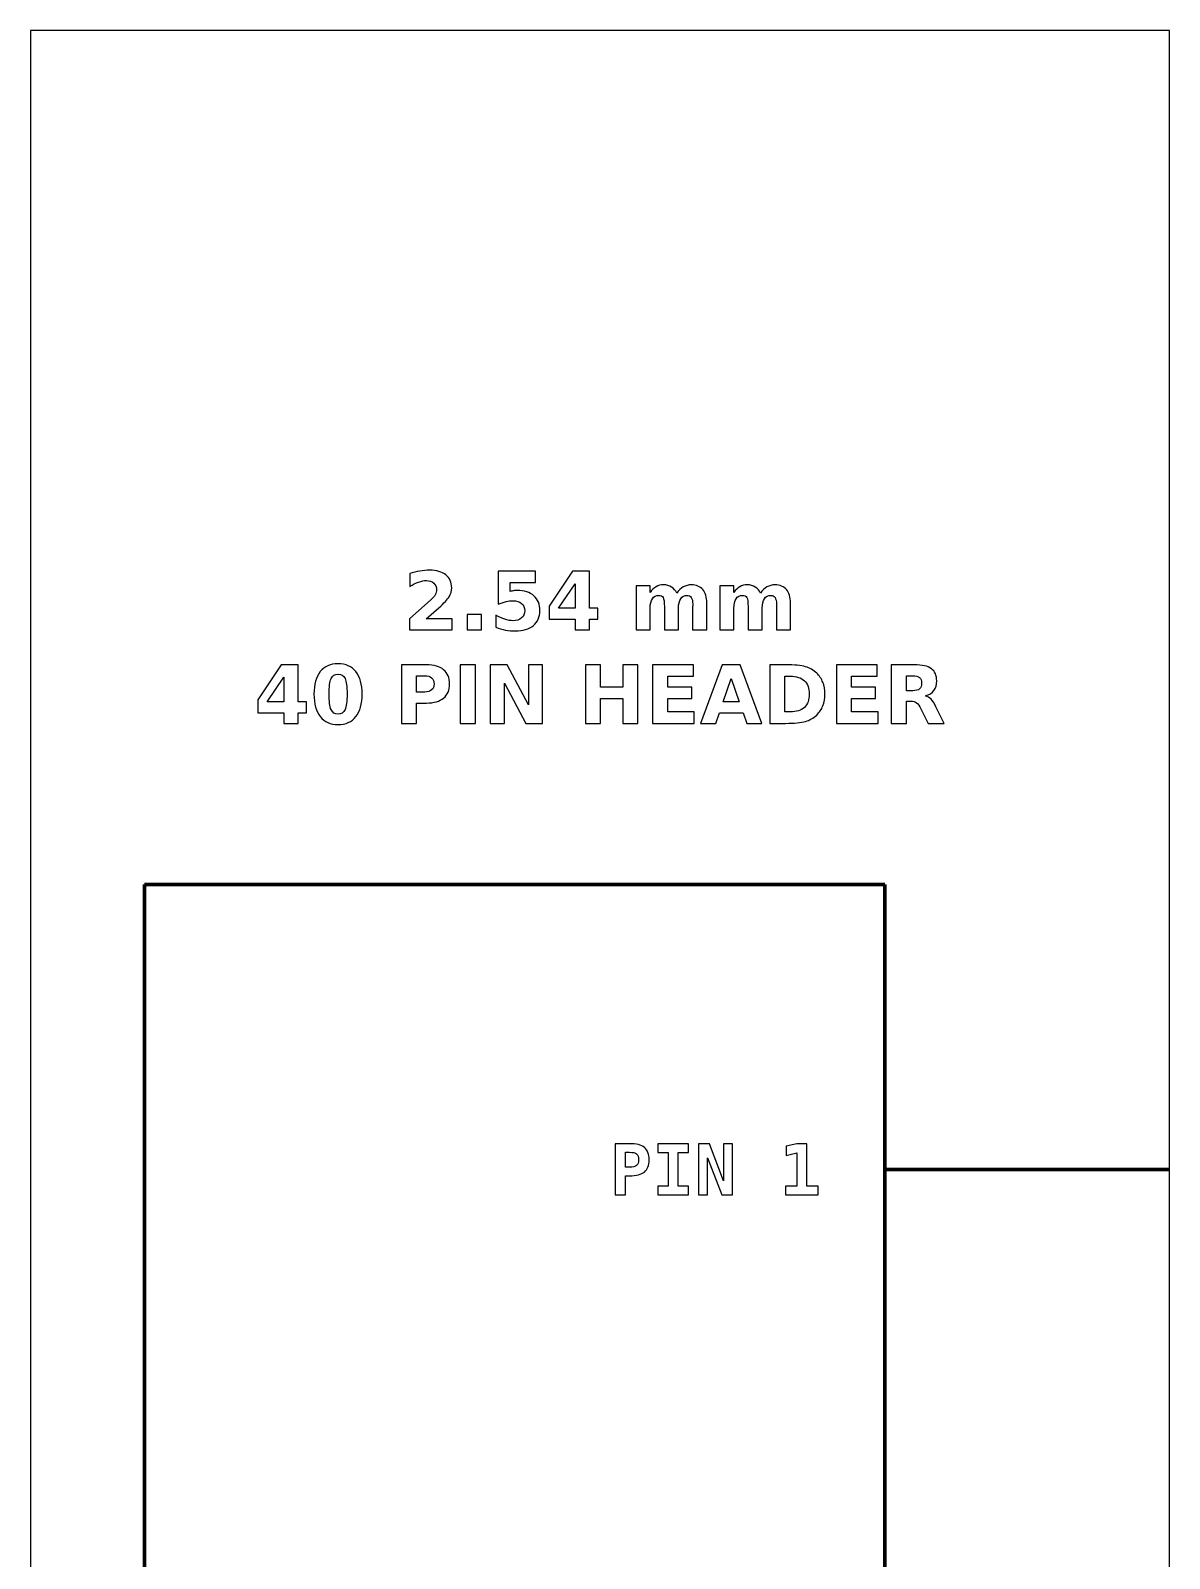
# Model space of a CAD drawing. Header units: centimetres. Extents: x -11.5 to -9.5, y -34.9 to 7.2.
# Drawn here: x -11.5 to -9.5, y 4.467 to 7.15 of the extents above; entities that cross this region are included whole.
import ezdxf

# ---------------------------------------------------------------- set-up
doc = ezdxf.new("R2010")
doc.units = ezdxf.units.CM
doc.header["$MEASUREMENT"] = 0
doc.layers.add('Layer 1', color=7, linetype='Continuous')

msp = doc.modelspace()

# ---------------------------------------------------------------- linework, layer by layer
at = {"layer": 'Layer 1', "color": 7}
msp.add_lwpolyline([(-11.5, -34.85), (-9.5, -34.85), (-9.5, 7.15), (-11.5, 7.15), (-11.5, -34.85)], close=True, dxfattribs=at)
at = {"layer": 'Layer 1', "color": 7, "lineweight": 100}
msp.add_lwpolyline([(-11.3, -34.35), (-10, -34.35), (-10, 5.65), (-11.3, 5.65), (-11.3, -34.35)], close=True, dxfattribs=at)
at = {"layer": 'Layer 1', "color": 250}
for points, knots in [([(-10.80503, 6.11702), (-10.80503, 6.11702), (-10.75975, 6.11702), (-10.75975, 6.11702), (-10.75975, 6.11702), (-10.75975, 6.11702), (-10.75975, 6.09752), (-10.75975, 6.09752), (-10.75975, 6.09752), (-10.75975, 6.09752), (-10.83452, 6.09752), (-10.83452, 6.09752), (-10.83452, 6.09752), (-10.83452, 6.09752), (-10.83452, 6.11702), (-10.83452, 6.11702), (-10.83452, 6.11702), (-10.83452, 6.11702), (-10.79696, 6.15015), (-10.79696, 6.15015), (-10.79696, 6.15015), (-10.7936, 6.15319), (-10.79113, 6.15615), (-10.78953, 6.15904), (-10.78953, 6.15904), (-10.78791, 6.16194), (-10.78711, 6.16495), (-10.78711, 6.16808), (-10.78711, 6.16808), (-10.78711, 6.1729), (-10.78873, 6.17678), (-10.79197, 6.17972), (-10.79197, 6.17972), (-10.7952, 6.18266), (-10.7995, 6.18411), (-10.80489, 6.18411), (-10.80489, 6.18411), (-10.80902, 6.18411), (-10.81354, 6.18322), (-10.81846, 6.18146), (-10.81846, 6.18146), (-10.82337, 6.17969), (-10.82864, 6.17706), (-10.83424, 6.17358), (-10.83424, 6.17358), (-10.83424, 6.17358), (-10.83424, 6.19618), (-10.83424, 6.19618), (-10.83424, 6.19618), (-10.82826, 6.19815), (-10.82236, 6.19966), (-10.81653, 6.20069), (-10.81653, 6.20069), (-10.81069, 6.20173), (-10.80498, 6.20225), (-10.79936, 6.20225), (-10.79936, 6.20225), (-10.78706, 6.20225), (-10.77749, 6.19954), (-10.77067, 6.19411), (-10.77067, 6.19411), (-10.76385, 6.1887), (-10.76044, 6.18115), (-10.76044, 6.17144), (-10.76044, 6.17144), (-10.76044, 6.16584), (-10.76189, 6.16062), (-10.76479, 6.15577), (-10.76479, 6.15577), (-10.76768, 6.15093), (-10.77377, 6.14444), (-10.78304, 6.1363), (-10.78304, 6.1363), (-10.78304, 6.1363), (-10.80503, 6.11702), (-10.80503, 6.11702)], [0, 0, 0, 0, 0.0526316, 0.0526316, 0.0526316, 0.0526316, 0.1052632, 0.1052632, 0.1052632, 0.1052632, 0.1578947, 0.1578947, 0.1578947, 0.1578947, 0.2105263, 0.2105263, 0.2105263, 0.2105263, 0.2631579, 0.2631579, 0.2631579, 0.2631579, 0.3157895, 0.3157895, 0.3157895, 0.3157895, 0.3684211, 0.3684211, 0.3684211, 0.3684211, 0.4210526, 0.4210526, 0.4210526, 0.4210526, 0.4736842, 0.4736842, 0.4736842, 0.4736842, 0.5263158, 0.5263158, 0.5263158, 0.5263158, 0.5789474, 0.5789474, 0.5789474, 0.5789474, 0.6315789, 0.6315789, 0.6315789, 0.6315789, 0.6842105, 0.6842105, 0.6842105, 0.6842105, 0.7368421, 0.7368421, 0.7368421, 0.7368421, 0.7894737, 0.7894737, 0.7894737, 0.7894737, 0.8421053, 0.8421053, 0.8421053, 0.8421053, 0.8947368, 0.8947368, 0.8947368, 0.8947368, 0.9473684, 0.9473684, 0.9473684, 0.9473684, 1, 1, 1, 1]), ([(-10.67894, 6.20039), (-10.67894, 6.20039), (-10.613, 6.20039), (-10.613, 6.20039), (-10.613, 6.20039), (-10.613, 6.20039), (-10.613, 6.18089), (-10.613, 6.18089), (-10.613, 6.18089), (-10.613, 6.18089), (-10.6578, 6.18089), (-10.6578, 6.18089), (-10.6578, 6.18089), (-10.6578, 6.18089), (-10.6578, 6.16497), (-10.6578, 6.16497), (-10.6578, 6.16497), (-10.65578, 6.16551), (-10.65375, 6.16593), (-10.65171, 6.16624), (-10.65171, 6.16624), (-10.64966, 6.16655), (-10.64752, 6.16669), (-10.64533, 6.16669), (-10.64533, 6.16669), (-10.63278, 6.16669), (-10.62302, 6.16356), (-10.61603, 6.15728), (-10.61603, 6.15728), (-10.60905, 6.15102), (-10.60557, 6.14228), (-10.60557, 6.13108), (-10.60557, 6.13108), (-10.60557, 6.11996), (-10.60938, 6.11125), (-10.61697, 6.10495), (-10.61697, 6.10495), (-10.62457, 6.09867), (-10.63513, 6.09552), (-10.64863, 6.09552), (-10.64863, 6.09552), (-10.65446, 6.09552), (-10.66025, 6.09609), (-10.66596, 6.09721), (-10.66596, 6.09721), (-10.67168, 6.09834), (-10.67737, 6.10004), (-10.68301, 6.10234), (-10.68301, 6.10234), (-10.68301, 6.10234), (-10.68301, 6.12323), (-10.68301, 6.12323), (-10.68301, 6.12323), (-10.67741, 6.12), (-10.6721, 6.1176), (-10.66707, 6.11601), (-10.66707, 6.11601), (-10.66203, 6.11438), (-10.65728, 6.11358), (-10.65284, 6.11358), (-10.65284, 6.11358), (-10.64639, 6.11358), (-10.64134, 6.11516), (-10.63764, 6.11831), (-10.63764, 6.11831), (-10.63395, 6.12144), (-10.63209, 6.12569), (-10.63209, 6.13108), (-10.63209, 6.13108), (-10.63209, 6.13649), (-10.63395, 6.14075), (-10.63764, 6.14387), (-10.63764, 6.14387), (-10.64134, 6.147), (-10.64639, 6.14855), (-10.65284, 6.14855), (-10.65284, 6.14855), (-10.65665, 6.14855), (-10.66072, 6.14806), (-10.66502, 6.14707), (-10.66502, 6.14707), (-10.66935, 6.14609), (-10.67398, 6.14456), (-10.67894, 6.14249), (-10.67894, 6.14249), (-10.67894, 6.14249), (-10.67894, 6.20039), (-10.67894, 6.20039)], [0, 0, 0, 0, 0.0454545, 0.0454545, 0.0454545, 0.0454545, 0.0909091, 0.0909091, 0.0909091, 0.0909091, 0.1363636, 0.1363636, 0.1363636, 0.1363636, 0.1818182, 0.1818182, 0.1818182, 0.1818182, 0.2272727, 0.2272727, 0.2272727, 0.2272727, 0.2727273, 0.2727273, 0.2727273, 0.2727273, 0.3181818, 0.3181818, 0.3181818, 0.3181818, 0.3636364, 0.3636364, 0.3636364, 0.3636364, 0.4090909, 0.4090909, 0.4090909, 0.4090909, 0.4545455, 0.4545455, 0.4545455, 0.4545455, 0.5, 0.5, 0.5, 0.5, 0.5454545, 0.5454545, 0.5454545, 0.5454545, 0.5909091, 0.5909091, 0.5909091, 0.5909091, 0.6363636, 0.6363636, 0.6363636, 0.6363636, 0.6818182, 0.6818182, 0.6818182, 0.6818182, 0.7272727, 0.7272727, 0.7272727, 0.7272727, 0.7727273, 0.7727273, 0.7727273, 0.7727273, 0.8181818, 0.8181818, 0.8181818, 0.8181818, 0.8636364, 0.8636364, 0.8636364, 0.8636364, 0.9090909, 0.9090909, 0.9090909, 0.9090909, 0.9545455, 0.9545455, 0.9545455, 0.9545455, 1, 1, 1, 1]), ([(-10.54816, 6.20039), (-10.54816, 6.20039), (-10.51866, 6.20039), (-10.51866, 6.20039), (-10.51866, 6.20039), (-10.51866, 6.20039), (-10.51866, 6.13548), (-10.51866, 6.13548), (-10.51866, 6.13548), (-10.51866, 6.13548), (-10.50399, 6.13548), (-10.50399, 6.13548), (-10.50399, 6.13548), (-10.50399, 6.13548), (-10.50399, 6.11626), (-10.50399, 6.11626), (-10.50399, 6.11626), (-10.50399, 6.11626), (-10.51866, 6.11626), (-10.51866, 6.11626), (-10.51866, 6.11626), (-10.51866, 6.11626), (-10.51866, 6.09752), (-10.51866, 6.09752), (-10.51866, 6.09752), (-10.51866, 6.09752), (-10.54373, 6.09752), (-10.54373, 6.09752), (-10.54373, 6.09752), (-10.54373, 6.09752), (-10.54373, 6.11626), (-10.54373, 6.11626), (-10.54373, 6.11626), (-10.54373, 6.11626), (-10.58936, 6.11626), (-10.58936, 6.11626), (-10.58936, 6.11626), (-10.58936, 6.11626), (-10.58936, 6.13901), (-10.58936, 6.13901), (-10.58936, 6.13901), (-10.58936, 6.13901), (-10.54816, 6.20039), (-10.54816, 6.20039)], [0, 0, 0, 0, 0.0909091, 0.0909091, 0.0909091, 0.0909091, 0.1818182, 0.1818182, 0.1818182, 0.1818182, 0.2727273, 0.2727273, 0.2727273, 0.2727273, 0.3636364, 0.3636364, 0.3636364, 0.3636364, 0.4545455, 0.4545455, 0.4545455, 0.4545455, 0.5454545, 0.5454545, 0.5454545, 0.5454545, 0.6363636, 0.6363636, 0.6363636, 0.6363636, 0.7272727, 0.7272727, 0.7272727, 0.7272727, 0.8181818, 0.8181818, 0.8181818, 0.8181818, 0.9090909, 0.9090909, 0.9090909, 0.9090909, 1, 1, 1, 1]), ([(-10.54373, 6.17854), (-10.54373, 6.17854), (-10.57283, 6.13548), (-10.57283, 6.13548), (-10.57283, 6.13548), (-10.57283, 6.13548), (-10.54373, 6.13548), (-10.54373, 6.13548), (-10.54373, 6.13548), (-10.54373, 6.13548), (-10.54373, 6.17854), (-10.54373, 6.17854)], [0, 0, 0, 0, 0.3333333, 0.3333333, 0.3333333, 0.3333333, 0.6666667, 0.6666667, 0.6666667, 0.6666667, 1, 1, 1, 1]), ([(-10.36502, 6.16187), (-10.36189, 6.16664), (-10.3582, 6.17029), (-10.35389, 6.17278), (-10.35389, 6.17278), (-10.34959, 6.1753), (-10.34489, 6.17654), (-10.33974, 6.17654), (-10.33974, 6.17654), (-10.33087, 6.17654), (-10.32412, 6.17381), (-10.31949, 6.16833), (-10.31949, 6.16833), (-10.31485, 6.16288), (-10.31252, 6.15493), (-10.31252, 6.14451), (-10.31252, 6.14451), (-10.31252, 6.14451), (-10.31252, 6.09752), (-10.31252, 6.09752), (-10.31252, 6.09752), (-10.31252, 6.09752), (-10.33734, 6.09752), (-10.33734, 6.09752), (-10.33734, 6.09752), (-10.33734, 6.09752), (-10.33734, 6.13776), (-10.33734, 6.13776), (-10.33734, 6.13776), (-10.33729, 6.13835), (-10.33727, 6.13896), (-10.33724, 6.13962), (-10.33724, 6.13962), (-10.33722, 6.14025), (-10.3372, 6.14117), (-10.3372, 6.14237), (-10.3372, 6.14237), (-10.3372, 6.14783), (-10.33799, 6.1518), (-10.33962, 6.15425), (-10.33962, 6.15425), (-10.34122, 6.15672), (-10.3438, 6.15794), (-10.34738, 6.15794), (-10.34738, 6.15794), (-10.35208, 6.15794), (-10.35568, 6.15601), (-10.35824, 6.15215), (-10.35824, 6.15215), (-10.36078, 6.1483), (-10.3621, 6.14272), (-10.3622, 6.13541), (-10.3622, 6.13541), (-10.3622, 6.13541), (-10.3622, 6.09752), (-10.3622, 6.09752), (-10.3622, 6.09752), (-10.3622, 6.09752), (-10.38701, 6.09752), (-10.38701, 6.09752), (-10.38701, 6.09752), (-10.38701, 6.09752), (-10.38701, 6.13776), (-10.38701, 6.13776), (-10.38701, 6.13776), (-10.38701, 6.1463), (-10.38774, 6.1518), (-10.38922, 6.15425), (-10.38922, 6.15425), (-10.39068, 6.15672), (-10.39329, 6.15794), (-10.39705, 6.15794), (-10.39705, 6.15794), (-10.4018, 6.15794), (-10.40545, 6.15599), (-10.40801, 6.15211), (-10.40801, 6.15211), (-10.41057, 6.14823), (-10.41187, 6.1427), (-10.41187, 6.13548), (-10.41187, 6.13548), (-10.41187, 6.13548), (-10.41187, 6.09752), (-10.41187, 6.09752), (-10.41187, 6.09752), (-10.41187, 6.09752), (-10.43668, 6.09752), (-10.43668, 6.09752), (-10.43668, 6.09752), (-10.43668, 6.09752), (-10.43668, 6.17468), (-10.43668, 6.17468), (-10.43668, 6.17468), (-10.43668, 6.17468), (-10.41187, 6.17468), (-10.41187, 6.17468), (-10.41187, 6.17468), (-10.41187, 6.17468), (-10.41187, 6.16337), (-10.41187, 6.16337), (-10.41187, 6.16337), (-10.40883, 6.16775), (-10.40535, 6.17101), (-10.40142, 6.17323), (-10.40142, 6.17323), (-10.3975, 6.17544), (-10.39317, 6.17654), (-10.38844, 6.17654), (-10.38844, 6.17654), (-10.38313, 6.17654), (-10.3784, 6.17525), (-10.37433, 6.17268), (-10.37433, 6.17268), (-10.37024, 6.1701), (-10.36713, 6.1665), (-10.36502, 6.16187)], [0, 0, 0, 0, 0.0344828, 0.0344828, 0.0344828, 0.0344828, 0.0689655, 0.0689655, 0.0689655, 0.0689655, 0.1034483, 0.1034483, 0.1034483, 0.1034483, 0.137931, 0.137931, 0.137931, 0.137931, 0.1724138, 0.1724138, 0.1724138, 0.1724138, 0.2068966, 0.2068966, 0.2068966, 0.2068966, 0.2413793, 0.2413793, 0.2413793, 0.2413793, 0.2758621, 0.2758621, 0.2758621, 0.2758621, 0.3103448, 0.3103448, 0.3103448, 0.3103448, 0.3448276, 0.3448276, 0.3448276, 0.3448276, 0.3793103, 0.3793103, 0.3793103, 0.3793103, 0.4137931, 0.4137931, 0.4137931, 0.4137931, 0.4482759, 0.4482759, 0.4482759, 0.4482759, 0.4827586, 0.4827586, 0.4827586, 0.4827586, 0.5172414, 0.5172414, 0.5172414, 0.5172414, 0.5517241, 0.5517241, 0.5517241, 0.5517241, 0.5862069, 0.5862069, 0.5862069, 0.5862069, 0.6206897, 0.6206897, 0.6206897, 0.6206897, 0.6551724, 0.6551724, 0.6551724, 0.6551724, 0.6896552, 0.6896552, 0.6896552, 0.6896552, 0.7241379, 0.7241379, 0.7241379, 0.7241379, 0.7586207, 0.7586207, 0.7586207, 0.7586207, 0.7931034, 0.7931034, 0.7931034, 0.7931034, 0.8275862, 0.8275862, 0.8275862, 0.8275862, 0.862069, 0.862069, 0.862069, 0.862069, 0.8965517, 0.8965517, 0.8965517, 0.8965517, 0.9310345, 0.9310345, 0.9310345, 0.9310345, 0.9655172, 0.9655172, 0.9655172, 0.9655172, 1, 1, 1, 1]), ([(-10.21798, 6.16187), (-10.21485, 6.16664), (-10.21116, 6.17029), (-10.20685, 6.17278), (-10.20685, 6.17278), (-10.20255, 6.1753), (-10.19785, 6.17654), (-10.1927, 6.17654), (-10.1927, 6.17654), (-10.18383, 6.17654), (-10.17708, 6.17381), (-10.17245, 6.16833), (-10.17245, 6.16833), (-10.16781, 6.16288), (-10.16548, 6.15493), (-10.16548, 6.14451), (-10.16548, 6.14451), (-10.16548, 6.14451), (-10.16548, 6.09752), (-10.16548, 6.09752), (-10.16548, 6.09752), (-10.16548, 6.09752), (-10.1903, 6.09752), (-10.1903, 6.09752), (-10.1903, 6.09752), (-10.1903, 6.09752), (-10.1903, 6.13776), (-10.1903, 6.13776), (-10.1903, 6.13776), (-10.19025, 6.13835), (-10.19023, 6.13896), (-10.1902, 6.13962), (-10.1902, 6.13962), (-10.19018, 6.14025), (-10.19016, 6.14117), (-10.19016, 6.14237), (-10.19016, 6.14237), (-10.19016, 6.14783), (-10.19095, 6.1518), (-10.19258, 6.15425), (-10.19258, 6.15425), (-10.19418, 6.15672), (-10.19676, 6.15794), (-10.20034, 6.15794), (-10.20034, 6.15794), (-10.20504, 6.15794), (-10.20864, 6.15601), (-10.2112, 6.15215), (-10.2112, 6.15215), (-10.21374, 6.1483), (-10.21506, 6.14272), (-10.21516, 6.13541), (-10.21516, 6.13541), (-10.21516, 6.13541), (-10.21516, 6.09752), (-10.21516, 6.09752), (-10.21516, 6.09752), (-10.21516, 6.09752), (-10.23997, 6.09752), (-10.23997, 6.09752), (-10.23997, 6.09752), (-10.23997, 6.09752), (-10.23997, 6.13776), (-10.23997, 6.13776), (-10.23997, 6.13776), (-10.23997, 6.1463), (-10.2407, 6.1518), (-10.24218, 6.15425), (-10.24218, 6.15425), (-10.24364, 6.15672), (-10.24625, 6.15794), (-10.25001, 6.15794), (-10.25001, 6.15794), (-10.25476, 6.15794), (-10.25841, 6.15599), (-10.26097, 6.15211), (-10.26097, 6.15211), (-10.26353, 6.14823), (-10.26483, 6.1427), (-10.26483, 6.13548), (-10.26483, 6.13548), (-10.26483, 6.13548), (-10.26483, 6.09752), (-10.26483, 6.09752), (-10.26483, 6.09752), (-10.26483, 6.09752), (-10.28964, 6.09752), (-10.28964, 6.09752), (-10.28964, 6.09752), (-10.28964, 6.09752), (-10.28964, 6.17468), (-10.28964, 6.17468), (-10.28964, 6.17468), (-10.28964, 6.17468), (-10.26483, 6.17468), (-10.26483, 6.17468), (-10.26483, 6.17468), (-10.26483, 6.17468), (-10.26483, 6.16337), (-10.26483, 6.16337), (-10.26483, 6.16337), (-10.26179, 6.16775), (-10.25831, 6.17101), (-10.25438, 6.17323), (-10.25438, 6.17323), (-10.25046, 6.17544), (-10.24613, 6.17654), (-10.2414, 6.17654), (-10.2414, 6.17654), (-10.23609, 6.17654), (-10.23136, 6.17525), (-10.22729, 6.17268), (-10.22729, 6.17268), (-10.2232, 6.1701), (-10.22009, 6.1665), (-10.21798, 6.16187)], [0, 0, 0, 0, 0.0344828, 0.0344828, 0.0344828, 0.0344828, 0.0689655, 0.0689655, 0.0689655, 0.0689655, 0.1034483, 0.1034483, 0.1034483, 0.1034483, 0.137931, 0.137931, 0.137931, 0.137931, 0.1724138, 0.1724138, 0.1724138, 0.1724138, 0.2068966, 0.2068966, 0.2068966, 0.2068966, 0.2413793, 0.2413793, 0.2413793, 0.2413793, 0.2758621, 0.2758621, 0.2758621, 0.2758621, 0.3103448, 0.3103448, 0.3103448, 0.3103448, 0.3448276, 0.3448276, 0.3448276, 0.3448276, 0.3793103, 0.3793103, 0.3793103, 0.3793103, 0.4137931, 0.4137931, 0.4137931, 0.4137931, 0.4482759, 0.4482759, 0.4482759, 0.4482759, 0.4827586, 0.4827586, 0.4827586, 0.4827586, 0.5172414, 0.5172414, 0.5172414, 0.5172414, 0.5517241, 0.5517241, 0.5517241, 0.5517241, 0.5862069, 0.5862069, 0.5862069, 0.5862069, 0.6206897, 0.6206897, 0.6206897, 0.6206897, 0.6551724, 0.6551724, 0.6551724, 0.6551724, 0.6896552, 0.6896552, 0.6896552, 0.6896552, 0.7241379, 0.7241379, 0.7241379, 0.7241379, 0.7586207, 0.7586207, 0.7586207, 0.7586207, 0.7931034, 0.7931034, 0.7931034, 0.7931034, 0.8275862, 0.8275862, 0.8275862, 0.8275862, 0.862069, 0.862069, 0.862069, 0.862069, 0.8965517, 0.8965517, 0.8965517, 0.8965517, 0.9310345, 0.9310345, 0.9310345, 0.9310345, 0.9655172, 0.9655172, 0.9655172, 0.9655172, 1, 1, 1, 1]), ([(-10.73311, 6.12419), (-10.73311, 6.12419), (-10.70829, 6.12419), (-10.70829, 6.12419), (-10.70829, 6.12419), (-10.70829, 6.12419), (-10.70829, 6.09752), (-10.70829, 6.09752), (-10.70829, 6.09752), (-10.70829, 6.09752), (-10.73311, 6.09752), (-10.73311, 6.09752), (-10.73311, 6.09752), (-10.73311, 6.09752), (-10.73311, 6.12419), (-10.73311, 6.12419)], [0, 0, 0, 0, 0.25, 0.25, 0.25, 0.25, 0.5, 0.5, 0.5, 0.5, 0.75, 0.75, 0.75, 0.75, 1, 1, 1, 1]), ([(-10.91763, 5.98461), (-10.91763, 5.96756), (-10.9213, 5.95441), (-10.92866, 5.94515), (-10.92866, 5.94515), (-10.936, 5.9359), (-10.94644, 5.93127), (-10.95994, 5.93127), (-10.95994, 5.93127), (-10.97349, 5.93127), (-10.98395, 5.9359), (-10.99129, 5.94515), (-10.99129, 5.94515), (-10.99865, 5.95441), (-11.00232, 5.96756), (-11.00232, 5.98461), (-11.00232, 5.98461), (-11.00232, 6.00168), (-10.99865, 6.01486), (-10.99129, 6.02412), (-10.99129, 6.02412), (-10.98395, 6.03336), (-10.97349, 6.038), (-10.95994, 6.038), (-10.95994, 6.038), (-10.94644, 6.038), (-10.936, 6.03336), (-10.92866, 6.02412), (-10.92866, 6.02412), (-10.9213, 6.01486), (-10.91763, 6.00168), (-10.91763, 5.98461)], [0, 0, 0, 0, 0.125, 0.125, 0.125, 0.125, 0.25, 0.25, 0.25, 0.25, 0.375, 0.375, 0.375, 0.375, 0.5, 0.5, 0.5, 0.5, 0.625, 0.625, 0.625, 0.625, 0.75, 0.75, 0.75, 0.75, 0.875, 0.875, 0.875, 0.875, 1, 1, 1, 1]), ([(-11.05971, 6.03614), (-11.05971, 6.03614), (-11.03021, 6.03614), (-11.03021, 6.03614), (-11.03021, 6.03614), (-11.03021, 6.03614), (-11.03021, 5.97123), (-11.03021, 5.97123), (-11.03021, 5.97123), (-11.03021, 5.97123), (-11.01554, 5.97123), (-11.01554, 5.97123), (-11.01554, 5.97123), (-11.01554, 5.97123), (-11.01554, 5.95201), (-11.01554, 5.95201), (-11.01554, 5.95201), (-11.01554, 5.95201), (-11.03021, 5.95201), (-11.03021, 5.95201), (-11.03021, 5.95201), (-11.03021, 5.95201), (-11.03021, 5.93327), (-11.03021, 5.93327), (-11.03021, 5.93327), (-11.03021, 5.93327), (-11.05528, 5.93327), (-11.05528, 5.93327), (-11.05528, 5.93327), (-11.05528, 5.93327), (-11.05528, 5.95201), (-11.05528, 5.95201), (-11.05528, 5.95201), (-11.05528, 5.95201), (-11.10091, 5.95201), (-11.10091, 5.95201), (-11.10091, 5.95201), (-11.10091, 5.95201), (-11.10091, 5.97476), (-11.10091, 5.97476), (-11.10091, 5.97476), (-11.10091, 5.97476), (-11.05971, 6.03614), (-11.05971, 6.03614)], [0, 0, 0, 0, 0.0909091, 0.0909091, 0.0909091, 0.0909091, 0.1818182, 0.1818182, 0.1818182, 0.1818182, 0.2727273, 0.2727273, 0.2727273, 0.2727273, 0.3636364, 0.3636364, 0.3636364, 0.3636364, 0.4545455, 0.4545455, 0.4545455, 0.4545455, 0.5454545, 0.5454545, 0.5454545, 0.5454545, 0.6363636, 0.6363636, 0.6363636, 0.6363636, 0.7272727, 0.7272727, 0.7272727, 0.7272727, 0.8181818, 0.8181818, 0.8181818, 0.8181818, 0.9090909, 0.9090909, 0.9090909, 0.9090909, 1, 1, 1, 1]), ([(-11.05528, 6.01429), (-11.05528, 6.01429), (-11.08438, 5.97123), (-11.08438, 5.97123), (-11.08438, 5.97123), (-11.08438, 5.97123), (-11.05528, 5.97123), (-11.05528, 5.97123), (-11.05528, 5.97123), (-11.05528, 5.97123), (-11.05528, 6.01429), (-11.05528, 6.01429)], [0, 0, 0, 0, 0.3333333, 0.3333333, 0.3333333, 0.3333333, 0.6666667, 0.6666667, 0.6666667, 0.6666667, 1, 1, 1, 1]), ([(-10.94416, 5.9848), (-10.94416, 5.99766), (-10.94536, 6.00672), (-10.94778, 6.01199), (-10.94778, 6.01199), (-10.95018, 6.01723), (-10.95425, 6.01986), (-10.95994, 6.01986), (-10.95994, 6.01986), (-10.96563, 6.01986), (-10.9697, 6.01723), (-10.97215, 6.01199), (-10.97215, 6.01199), (-10.97457, 6.00672), (-10.97579, 5.99766), (-10.97579, 5.9848), (-10.97579, 5.9848), (-10.97579, 5.97182), (-10.97457, 5.96264), (-10.97215, 5.95733), (-10.97215, 5.95733), (-10.9697, 5.95199), (-10.96563, 5.94933), (-10.95994, 5.94933), (-10.95994, 5.94933), (-10.9543, 5.94933), (-10.95025, 5.95199), (-10.9478, 5.95733), (-10.9478, 5.95733), (-10.94538, 5.96264), (-10.94416, 5.97182), (-10.94416, 5.9848)], [0, 0, 0, 0, 0.125, 0.125, 0.125, 0.125, 0.25, 0.25, 0.25, 0.25, 0.375, 0.375, 0.375, 0.375, 0.5, 0.5, 0.5, 0.5, 0.625, 0.625, 0.625, 0.625, 0.75, 0.75, 0.75, 0.75, 0.875, 0.875, 0.875, 0.875, 1, 1, 1, 1]), ([(-10.84879, 6.03614), (-10.84879, 6.03614), (-10.80477, 6.03614), (-10.80477, 6.03614), (-10.80477, 6.03614), (-10.79167, 6.03614), (-10.78162, 6.03322), (-10.77461, 6.02741), (-10.77461, 6.02741), (-10.76761, 6.0216), (-10.7641, 6.01333), (-10.7641, 6.00258), (-10.7641, 6.00258), (-10.7641, 5.99181), (-10.76761, 5.98351), (-10.77461, 5.9777), (-10.77461, 5.9777), (-10.78162, 5.97189), (-10.79167, 5.96897), (-10.80477, 5.96897), (-10.80477, 5.96897), (-10.80477, 5.96897), (-10.82226, 5.96897), (-10.82226, 5.96897), (-10.82226, 5.96897), (-10.82226, 5.96897), (-10.82226, 5.93327), (-10.82226, 5.93327), (-10.82226, 5.93327), (-10.82226, 5.93327), (-10.84879, 5.93327), (-10.84879, 5.93327), (-10.84879, 5.93327), (-10.84879, 5.93327), (-10.84879, 6.03614), (-10.84879, 6.03614)], [0, 0, 0, 0, 0.1111111, 0.1111111, 0.1111111, 0.1111111, 0.2222222, 0.2222222, 0.2222222, 0.2222222, 0.3333333, 0.3333333, 0.3333333, 0.3333333, 0.4444444, 0.4444444, 0.4444444, 0.4444444, 0.5555556, 0.5555556, 0.5555556, 0.5555556, 0.6666667, 0.6666667, 0.6666667, 0.6666667, 0.7777778, 0.7777778, 0.7777778, 0.7777778, 0.8888889, 0.8888889, 0.8888889, 0.8888889, 1, 1, 1, 1]), ([(-10.82226, 6.01692), (-10.82226, 6.01692), (-10.82226, 5.98819), (-10.82226, 5.98819), (-10.82226, 5.98819), (-10.82226, 5.98819), (-10.80759, 5.98819), (-10.80759, 5.98819), (-10.80759, 5.98819), (-10.80244, 5.98819), (-10.79846, 5.98943), (-10.79566, 5.99195), (-10.79566, 5.99195), (-10.79286, 5.99444), (-10.79145, 5.99799), (-10.79145, 6.00258), (-10.79145, 6.00258), (-10.79145, 6.00719), (-10.79286, 6.01072), (-10.79566, 6.01321), (-10.79566, 6.01321), (-10.79846, 6.01568), (-10.80244, 6.01692), (-10.80759, 6.01692), (-10.80759, 6.01692), (-10.80759, 6.01692), (-10.82226, 6.01692), (-10.82226, 6.01692)], [0, 0, 0, 0, 0.1428571, 0.1428571, 0.1428571, 0.1428571, 0.2857143, 0.2857143, 0.2857143, 0.2857143, 0.4285714, 0.4285714, 0.4285714, 0.4285714, 0.5714286, 0.5714286, 0.5714286, 0.5714286, 0.7142857, 0.7142857, 0.7142857, 0.7142857, 0.8571429, 0.8571429, 0.8571429, 0.8571429, 1, 1, 1, 1]), ([(-10.74538, 6.03614), (-10.74538, 6.03614), (-10.71885, 6.03614), (-10.71885, 6.03614), (-10.71885, 6.03614), (-10.71885, 6.03614), (-10.71885, 5.93327), (-10.71885, 5.93327), (-10.71885, 5.93327), (-10.71885, 5.93327), (-10.74538, 5.93327), (-10.74538, 5.93327), (-10.74538, 5.93327), (-10.74538, 5.93327), (-10.74538, 6.03614), (-10.74538, 6.03614)], [0, 0, 0, 0, 0.25, 0.25, 0.25, 0.25, 0.5, 0.5, 0.5, 0.5, 0.75, 0.75, 0.75, 0.75, 1, 1, 1, 1]), ([(-10.69289, 6.03614), (-10.69289, 6.03614), (-10.66326, 6.03614), (-10.66326, 6.03614), (-10.66326, 6.03614), (-10.66326, 6.03614), (-10.62584, 5.96558), (-10.62584, 5.96558), (-10.62584, 5.96558), (-10.62584, 5.96558), (-10.62584, 6.03614), (-10.62584, 6.03614), (-10.62584, 6.03614), (-10.62584, 6.03614), (-10.6007, 6.03614), (-10.6007, 6.03614), (-10.6007, 6.03614), (-10.6007, 6.03614), (-10.6007, 5.93327), (-10.6007, 5.93327), (-10.6007, 5.93327), (-10.6007, 5.93327), (-10.63033, 5.93327), (-10.63033, 5.93327), (-10.63033, 5.93327), (-10.63033, 5.93327), (-10.66775, 6.00383), (-10.66775, 6.00383), (-10.66775, 6.00383), (-10.66775, 6.00383), (-10.66775, 5.93327), (-10.66775, 5.93327), (-10.66775, 5.93327), (-10.66775, 5.93327), (-10.69289, 5.93327), (-10.69289, 5.93327), (-10.69289, 5.93327), (-10.69289, 5.93327), (-10.69289, 6.03614), (-10.69289, 6.03614)], [0, 0, 0, 0, 0.1, 0.1, 0.1, 0.1, 0.2, 0.2, 0.2, 0.2, 0.3, 0.3, 0.3, 0.3, 0.4, 0.4, 0.4, 0.4, 0.5, 0.5, 0.5, 0.5, 0.6, 0.6, 0.6, 0.6, 0.7, 0.7, 0.7, 0.7, 0.8, 0.8, 0.8, 0.8, 0.9, 0.9, 0.9, 0.9, 1, 1, 1, 1]), ([(-10.52567, 6.03614), (-10.52567, 6.03614), (-10.49914, 6.03614), (-10.49914, 6.03614), (-10.49914, 6.03614), (-10.49914, 6.03614), (-10.49914, 5.99693), (-10.49914, 5.99693), (-10.49914, 5.99693), (-10.49914, 5.99693), (-10.46001, 5.99693), (-10.46001, 5.99693), (-10.46001, 5.99693), (-10.46001, 5.99693), (-10.46001, 6.03614), (-10.46001, 6.03614), (-10.46001, 6.03614), (-10.46001, 6.03614), (-10.43348, 6.03614), (-10.43348, 6.03614), (-10.43348, 6.03614), (-10.43348, 6.03614), (-10.43348, 5.93327), (-10.43348, 5.93327), (-10.43348, 5.93327), (-10.43348, 5.93327), (-10.46001, 5.93327), (-10.46001, 5.93327), (-10.46001, 5.93327), (-10.46001, 5.93327), (-10.46001, 5.97687), (-10.46001, 5.97687), (-10.46001, 5.97687), (-10.46001, 5.97687), (-10.49914, 5.97687), (-10.49914, 5.97687), (-10.49914, 5.97687), (-10.49914, 5.97687), (-10.49914, 5.93327), (-10.49914, 5.93327), (-10.49914, 5.93327), (-10.49914, 5.93327), (-10.52567, 5.93327), (-10.52567, 5.93327), (-10.52567, 5.93327), (-10.52567, 5.93327), (-10.52567, 6.03614), (-10.52567, 6.03614)], [0, 0, 0, 0, 0.0833333, 0.0833333, 0.0833333, 0.0833333, 0.1666667, 0.1666667, 0.1666667, 0.1666667, 0.25, 0.25, 0.25, 0.25, 0.3333333, 0.3333333, 0.3333333, 0.3333333, 0.4166667, 0.4166667, 0.4166667, 0.4166667, 0.5, 0.5, 0.5, 0.5, 0.5833333, 0.5833333, 0.5833333, 0.5833333, 0.6666667, 0.6666667, 0.6666667, 0.6666667, 0.75, 0.75, 0.75, 0.75, 0.8333333, 0.8333333, 0.8333333, 0.8333333, 0.9166667, 0.9166667, 0.9166667, 0.9166667, 1, 1, 1, 1]), ([(-10.40758, 6.03614), (-10.40758, 6.03614), (-10.33599, 6.03614), (-10.33599, 6.03614), (-10.33599, 6.03614), (-10.33599, 6.03614), (-10.33599, 6.01608), (-10.33599, 6.01608), (-10.33599, 6.01608), (-10.33599, 6.01608), (-10.38105, 6.01608), (-10.38105, 6.01608), (-10.38105, 6.01608), (-10.38105, 6.01608), (-10.38105, 5.99693), (-10.38105, 5.99693), (-10.38105, 5.99693), (-10.38105, 5.99693), (-10.3387, 5.99693), (-10.3387, 5.99693), (-10.3387, 5.99693), (-10.3387, 5.99693), (-10.3387, 5.97687), (-10.3387, 5.97687), (-10.3387, 5.97687), (-10.3387, 5.97687), (-10.38105, 5.97687), (-10.38105, 5.97687), (-10.38105, 5.97687), (-10.38105, 5.97687), (-10.38105, 5.95333), (-10.38105, 5.95333), (-10.38105, 5.95333), (-10.38105, 5.95333), (-10.33449, 5.95333), (-10.33449, 5.95333), (-10.33449, 5.95333), (-10.33449, 5.95333), (-10.33449, 5.93327), (-10.33449, 5.93327), (-10.33449, 5.93327), (-10.33449, 5.93327), (-10.40758, 5.93327), (-10.40758, 5.93327), (-10.40758, 5.93327), (-10.40758, 5.93327), (-10.40758, 6.03614), (-10.40758, 6.03614)], [0, 0, 0, 0, 0.0833333, 0.0833333, 0.0833333, 0.0833333, 0.1666667, 0.1666667, 0.1666667, 0.1666667, 0.25, 0.25, 0.25, 0.25, 0.3333333, 0.3333333, 0.3333333, 0.3333333, 0.4166667, 0.4166667, 0.4166667, 0.4166667, 0.5, 0.5, 0.5, 0.5, 0.5833333, 0.5833333, 0.5833333, 0.5833333, 0.6666667, 0.6666667, 0.6666667, 0.6666667, 0.75, 0.75, 0.75, 0.75, 0.8333333, 0.8333333, 0.8333333, 0.8333333, 0.9166667, 0.9166667, 0.9166667, 0.9166667, 1, 1, 1, 1]), ([(-10.24876, 5.95199), (-10.24876, 5.95199), (-10.29025, 5.95199), (-10.29025, 5.95199), (-10.29025, 5.95199), (-10.29025, 5.95199), (-10.29679, 5.93327), (-10.29679, 5.93327), (-10.29679, 5.93327), (-10.29679, 5.93327), (-10.32346, 5.93327), (-10.32346, 5.93327), (-10.32346, 5.93327), (-10.32346, 5.93327), (-10.28536, 6.03614), (-10.28536, 6.03614), (-10.28536, 6.03614), (-10.28536, 6.03614), (-10.25373, 6.03614), (-10.25373, 6.03614), (-10.25373, 6.03614), (-10.25373, 6.03614), (-10.21563, 5.93327), (-10.21563, 5.93327), (-10.21563, 5.93327), (-10.21563, 5.93327), (-10.2423, 5.93327), (-10.2423, 5.93327), (-10.2423, 5.93327), (-10.2423, 5.93327), (-10.24876, 5.95199), (-10.24876, 5.95199)], [0, 0, 0, 0, 0.125, 0.125, 0.125, 0.125, 0.25, 0.25, 0.25, 0.25, 0.375, 0.375, 0.375, 0.375, 0.5, 0.5, 0.5, 0.5, 0.625, 0.625, 0.625, 0.625, 0.75, 0.75, 0.75, 0.75, 0.875, 0.875, 0.875, 0.875, 1, 1, 1, 1]), ([(-10.28364, 5.97109), (-10.28364, 5.97109), (-10.25544, 5.97109), (-10.25544, 5.97109), (-10.25544, 5.97109), (-10.25544, 5.97109), (-10.26951, 6.01201), (-10.26951, 6.01201), (-10.26951, 6.01201), (-10.26951, 6.01201), (-10.28364, 5.97109), (-10.28364, 5.97109)], [0, 0, 0, 0, 0.3333333, 0.3333333, 0.3333333, 0.3333333, 0.6666667, 0.6666667, 0.6666667, 0.6666667, 1, 1, 1, 1]), ([(-10.20196, 6.03614), (-10.20196, 6.03614), (-10.17397, 6.03614), (-10.17397, 6.03614), (-10.17397, 6.03614), (-10.15836, 6.03614), (-10.14674, 6.03503), (-10.1391, 6.0328), (-10.1391, 6.0328), (-10.13145, 6.03057), (-10.12489, 6.0268), (-10.11941, 6.02146), (-10.11941, 6.02146), (-10.11459, 6.01683), (-10.11102, 6.01147), (-10.10866, 6.0054), (-10.10866, 6.0054), (-10.10634, 5.99936), (-10.10516, 5.99249), (-10.10516, 5.9848), (-10.10516, 5.9848), (-10.10516, 5.97704), (-10.10634, 5.97012), (-10.10866, 5.96403), (-10.10866, 5.96403), (-10.11102, 5.95794), (-10.11459, 5.95258), (-10.11941, 5.94795), (-10.11941, 5.94795), (-10.12494, 5.94261), (-10.13155, 5.93884), (-10.13926, 5.93661), (-10.13926, 5.93661), (-10.14698, 5.93438), (-10.15855, 5.93327), (-10.17397, 5.93327), (-10.17397, 5.93327), (-10.17397, 5.93327), (-10.20196, 5.93327), (-10.20196, 5.93327), (-10.20196, 5.93327), (-10.20196, 5.93327), (-10.20196, 6.03614), (-10.20196, 6.03614)], [0, 0, 0, 0, 0.0909091, 0.0909091, 0.0909091, 0.0909091, 0.1818182, 0.1818182, 0.1818182, 0.1818182, 0.2727273, 0.2727273, 0.2727273, 0.2727273, 0.3636364, 0.3636364, 0.3636364, 0.3636364, 0.4545455, 0.4545455, 0.4545455, 0.4545455, 0.5454545, 0.5454545, 0.5454545, 0.5454545, 0.6363636, 0.6363636, 0.6363636, 0.6363636, 0.7272727, 0.7272727, 0.7272727, 0.7272727, 0.8181818, 0.8181818, 0.8181818, 0.8181818, 0.9090909, 0.9090909, 0.9090909, 0.9090909, 1, 1, 1, 1]), ([(-10.17543, 6.01608), (-10.17543, 6.01608), (-10.17543, 5.95333), (-10.17543, 5.95333), (-10.17543, 5.95333), (-10.17543, 5.95333), (-10.16593, 5.95333), (-10.16593, 5.95333), (-10.16593, 5.95333), (-10.15509, 5.95333), (-10.14681, 5.95601), (-10.1411, 5.9614), (-10.1411, 5.9614), (-10.13538, 5.96676), (-10.13251, 5.97457), (-10.13251, 5.9848), (-10.13251, 5.9848), (-10.13251, 5.99501), (-10.13536, 6.00277), (-10.14105, 6.00808), (-10.14105, 6.00808), (-10.14674, 6.01342), (-10.15504, 6.01608), (-10.16593, 6.01608), (-10.16593, 6.01608), (-10.16593, 6.01608), (-10.17543, 6.01608), (-10.17543, 6.01608)], [0, 0, 0, 0, 0.1428571, 0.1428571, 0.1428571, 0.1428571, 0.2857143, 0.2857143, 0.2857143, 0.2857143, 0.4285714, 0.4285714, 0.4285714, 0.4285714, 0.5714286, 0.5714286, 0.5714286, 0.5714286, 0.7142857, 0.7142857, 0.7142857, 0.7142857, 0.8571429, 0.8571429, 0.8571429, 0.8571429, 1, 1, 1, 1]), ([(-10.08484, 6.03614), (-10.08484, 6.03614), (-10.01325, 6.03614), (-10.01325, 6.03614), (-10.01325, 6.03614), (-10.01325, 6.03614), (-10.01325, 6.01608), (-10.01325, 6.01608), (-10.01325, 6.01608), (-10.01325, 6.01608), (-10.05831, 6.01608), (-10.05831, 6.01608), (-10.05831, 6.01608), (-10.05831, 6.01608), (-10.05831, 5.99693), (-10.05831, 5.99693), (-10.05831, 5.99693), (-10.05831, 5.99693), (-10.01596, 5.99693), (-10.01596, 5.99693), (-10.01596, 5.99693), (-10.01596, 5.99693), (-10.01596, 5.97687), (-10.01596, 5.97687), (-10.01596, 5.97687), (-10.01596, 5.97687), (-10.05831, 5.97687), (-10.05831, 5.97687), (-10.05831, 5.97687), (-10.05831, 5.97687), (-10.05831, 5.95333), (-10.05831, 5.95333), (-10.05831, 5.95333), (-10.05831, 5.95333), (-10.01175, 5.95333), (-10.01175, 5.95333), (-10.01175, 5.95333), (-10.01175, 5.95333), (-10.01175, 5.93327), (-10.01175, 5.93327), (-10.01175, 5.93327), (-10.01175, 5.93327), (-10.08484, 5.93327), (-10.08484, 5.93327), (-10.08484, 5.93327), (-10.08484, 5.93327), (-10.08484, 6.03614), (-10.08484, 6.03614)], [0, 0, 0, 0, 0.0833333, 0.0833333, 0.0833333, 0.0833333, 0.1666667, 0.1666667, 0.1666667, 0.1666667, 0.25, 0.25, 0.25, 0.25, 0.3333333, 0.3333333, 0.3333333, 0.3333333, 0.4166667, 0.4166667, 0.4166667, 0.4166667, 0.5, 0.5, 0.5, 0.5, 0.5833333, 0.5833333, 0.5833333, 0.5833333, 0.6666667, 0.6666667, 0.6666667, 0.6666667, 0.75, 0.75, 0.75, 0.75, 0.8333333, 0.8333333, 0.8333333, 0.8333333, 0.9166667, 0.9166667, 0.9166667, 0.9166667, 1, 1, 1, 1]), ([(-9.96191, 5.97219), (-9.96191, 5.97219), (-9.96191, 5.93327), (-9.96191, 5.93327), (-9.96191, 5.93327), (-9.96191, 5.93327), (-9.98844, 5.93327), (-9.98844, 5.93327), (-9.98844, 5.93327), (-9.98844, 5.93327), (-9.98844, 6.03614), (-9.98844, 6.03614), (-9.98844, 6.03614), (-9.98844, 6.03614), (-9.94792, 6.03614), (-9.94792, 6.03614), (-9.94792, 6.03614), (-9.93437, 6.03614), (-9.92442, 6.03386), (-9.91812, 6.02932), (-9.91812, 6.02932), (-9.9118, 6.02478), (-9.90864, 6.01758), (-9.90864, 6.00775), (-9.90864, 6.00775), (-9.90864, 6.00096), (-9.91029, 5.99536), (-9.91356, 5.99101), (-9.91356, 5.99101), (-9.91685, 5.98663), (-9.92181, 5.98341), (-9.92842, 5.98136), (-9.92842, 5.98136), (-9.9248, 5.98052), (-9.92153, 5.97866), (-9.91866, 5.97574), (-9.91866, 5.97574), (-9.91579, 5.97283), (-9.9129, 5.96841), (-9.90996, 5.96248), (-9.90996, 5.96248), (-9.90996, 5.96248), (-9.89554, 5.93327), (-9.89554, 5.93327), (-9.89554, 5.93327), (-9.89554, 5.93327), (-9.92381, 5.93327), (-9.92381, 5.93327), (-9.92381, 5.93327), (-9.92381, 5.93327), (-9.93635, 5.95883), (-9.93635, 5.95883), (-9.93635, 5.95883), (-9.93886, 5.96396), (-9.94143, 5.96749), (-9.94404, 5.96937), (-9.94404, 5.96937), (-9.94663, 5.97125), (-9.95008, 5.97219), (-9.95441, 5.97219), (-9.95441, 5.97219), (-9.95441, 5.97219), (-9.96191, 5.97219), (-9.96191, 5.97219)], [0, 0, 0, 0, 0.0625, 0.0625, 0.0625, 0.0625, 0.125, 0.125, 0.125, 0.125, 0.1875, 0.1875, 0.1875, 0.1875, 0.25, 0.25, 0.25, 0.25, 0.3125, 0.3125, 0.3125, 0.3125, 0.375, 0.375, 0.375, 0.375, 0.4375, 0.4375, 0.4375, 0.4375, 0.5, 0.5, 0.5, 0.5, 0.5625, 0.5625, 0.5625, 0.5625, 0.625, 0.625, 0.625, 0.625, 0.6875, 0.6875, 0.6875, 0.6875, 0.75, 0.75, 0.75, 0.75, 0.8125, 0.8125, 0.8125, 0.8125, 0.875, 0.875, 0.875, 0.875, 0.9375, 0.9375, 0.9375, 0.9375, 1, 1, 1, 1]), ([(-9.95074, 5.99051), (-9.94519, 5.99051), (-9.94119, 5.99155), (-9.93879, 5.99362), (-9.93879, 5.99362), (-9.93637, 5.99569), (-9.93517, 5.9991), (-9.93517, 6.00383), (-9.93517, 6.00383), (-9.93517, 6.00851), (-9.93637, 6.01187), (-9.93879, 6.01389), (-9.93879, 6.01389), (-9.94119, 6.01591), (-9.94519, 6.01692), (-9.95074, 6.01692), (-9.95074, 6.01692), (-9.95074, 6.01692), (-9.96191, 6.01692), (-9.96191, 6.01692), (-9.96191, 6.01692), (-9.96191, 6.01692), (-9.96191, 5.99051), (-9.96191, 5.99051), (-9.96191, 5.99051), (-9.96191, 5.99051), (-9.95074, 5.99051), (-9.95074, 5.99051)], [0, 0, 0, 0, 0.1428571, 0.1428571, 0.1428571, 0.1428571, 0.2857143, 0.2857143, 0.2857143, 0.2857143, 0.4285714, 0.4285714, 0.4285714, 0.4285714, 0.5714286, 0.5714286, 0.5714286, 0.5714286, 0.7142857, 0.7142857, 0.7142857, 0.7142857, 0.8571429, 0.8571429, 0.8571429, 0.8571429, 1, 1, 1, 1]), ([(-10.47311, 5.19501), (-10.47311, 5.19501), (-10.44868, 5.19501), (-10.44868, 5.19501), (-10.44868, 5.19501), (-10.43627, 5.19501), (-10.42734, 5.19281), (-10.42189, 5.18838), (-10.42189, 5.18838), (-10.41643, 5.18396), (-10.41372, 5.17678), (-10.41372, 5.16686), (-10.41372, 5.16686), (-10.41372, 5.15694), (-10.41643, 5.14976), (-10.42189, 5.14533), (-10.42189, 5.14533), (-10.42734, 5.14091), (-10.43627, 5.13871), (-10.44868, 5.13871), (-10.44868, 5.13871), (-10.44868, 5.13871), (-10.45533, 5.13871), (-10.45533, 5.13871), (-10.45533, 5.13871), (-10.45533, 5.13871), (-10.45533, 5.105), (-10.45533, 5.105), (-10.45533, 5.105), (-10.45533, 5.105), (-10.47311, 5.105), (-10.47311, 5.105), (-10.47311, 5.105), (-10.47311, 5.105), (-10.47311, 5.19501), (-10.47311, 5.19501)], [0, 0, 0, 0, 0.1111111, 0.1111111, 0.1111111, 0.1111111, 0.2222222, 0.2222222, 0.2222222, 0.2222222, 0.3333333, 0.3333333, 0.3333333, 0.3333333, 0.4444444, 0.4444444, 0.4444444, 0.4444444, 0.5555556, 0.5555556, 0.5555556, 0.5555556, 0.6666667, 0.6666667, 0.6666667, 0.6666667, 0.7777778, 0.7777778, 0.7777778, 0.7777778, 0.8888889, 0.8888889, 0.8888889, 0.8888889, 1, 1, 1, 1]), ([(-10.45533, 5.18005), (-10.45533, 5.18005), (-10.45533, 5.15367), (-10.45533, 5.15367), (-10.45533, 5.15367), (-10.45533, 5.15367), (-10.44802, 5.15367), (-10.44802, 5.15367), (-10.44802, 5.15367), (-10.4422, 5.15367), (-10.4381, 5.15466), (-10.43576, 5.15661), (-10.43576, 5.15661), (-10.43339, 5.15859), (-10.43222, 5.162), (-10.43222, 5.16686), (-10.43222, 5.16686), (-10.43222, 5.17171), (-10.43339, 5.17513), (-10.43576, 5.17711), (-10.43576, 5.17711), (-10.4381, 5.17906), (-10.4422, 5.18005), (-10.44802, 5.18005), (-10.44802, 5.18005), (-10.44802, 5.18005), (-10.45533, 5.18005), (-10.45533, 5.18005)], [0, 0, 0, 0, 0.1428571, 0.1428571, 0.1428571, 0.1428571, 0.2857143, 0.2857143, 0.2857143, 0.2857143, 0.4285714, 0.4285714, 0.4285714, 0.4285714, 0.5714286, 0.5714286, 0.5714286, 0.5714286, 0.7142857, 0.7142857, 0.7142857, 0.7142857, 0.8571429, 0.8571429, 0.8571429, 0.8571429, 1, 1, 1, 1]), ([(-10.39818, 5.17933), (-10.39818, 5.17933), (-10.39818, 5.19501), (-10.39818, 5.19501), (-10.39818, 5.19501), (-10.39818, 5.19501), (-10.34459, 5.19501), (-10.34459, 5.19501), (-10.34459, 5.19501), (-10.34459, 5.19501), (-10.34459, 5.17933), (-10.34459, 5.17933), (-10.34459, 5.17933), (-10.34459, 5.17933), (-10.3625, 5.17933), (-10.3625, 5.17933), (-10.3625, 5.17933), (-10.3625, 5.17933), (-10.3625, 5.12068), (-10.3625, 5.12068), (-10.3625, 5.12068), (-10.3625, 5.12068), (-10.34459, 5.12068), (-10.34459, 5.12068), (-10.34459, 5.12068), (-10.34459, 5.12068), (-10.34459, 5.105), (-10.34459, 5.105), (-10.34459, 5.105), (-10.34459, 5.105), (-10.39818, 5.105), (-10.39818, 5.105), (-10.39818, 5.105), (-10.39818, 5.105), (-10.39818, 5.12068), (-10.39818, 5.12068), (-10.39818, 5.12068), (-10.39818, 5.12068), (-10.38028, 5.12068), (-10.38028, 5.12068), (-10.38028, 5.12068), (-10.38028, 5.12068), (-10.38028, 5.17933), (-10.38028, 5.17933), (-10.38028, 5.17933), (-10.38028, 5.17933), (-10.39818, 5.17933), (-10.39818, 5.17933)], [0, 0, 0, 0, 0.0833333, 0.0833333, 0.0833333, 0.0833333, 0.1666667, 0.1666667, 0.1666667, 0.1666667, 0.25, 0.25, 0.25, 0.25, 0.3333333, 0.3333333, 0.3333333, 0.3333333, 0.4166667, 0.4166667, 0.4166667, 0.4166667, 0.5, 0.5, 0.5, 0.5, 0.5833333, 0.5833333, 0.5833333, 0.5833333, 0.6666667, 0.6666667, 0.6666667, 0.6666667, 0.75, 0.75, 0.75, 0.75, 0.8333333, 0.8333333, 0.8333333, 0.8333333, 0.9166667, 0.9166667, 0.9166667, 0.9166667, 1, 1, 1, 1]), ([(-10.32704, 5.19501), (-10.32704, 5.19501), (-10.30792, 5.19501), (-10.30792, 5.19501), (-10.30792, 5.19501), (-10.30792, 5.19501), (-10.28286, 5.12959), (-10.28286, 5.12959), (-10.28286, 5.12959), (-10.28286, 5.12959), (-10.28286, 5.19501), (-10.28286, 5.19501), (-10.28286, 5.19501), (-10.28286, 5.19501), (-10.26718, 5.19501), (-10.26718, 5.19501), (-10.26718, 5.19501), (-10.26718, 5.19501), (-10.26718, 5.105), (-10.26718, 5.105), (-10.26718, 5.105), (-10.26718, 5.105), (-10.28617, 5.105), (-10.28617, 5.105), (-10.28617, 5.105), (-10.28617, 5.105), (-10.31136, 5.17042), (-10.31136, 5.17042), (-10.31136, 5.17042), (-10.31136, 5.17042), (-10.31136, 5.105), (-10.31136, 5.105), (-10.31136, 5.105), (-10.31136, 5.105), (-10.32704, 5.105), (-10.32704, 5.105), (-10.32704, 5.105), (-10.32704, 5.105), (-10.32704, 5.19501), (-10.32704, 5.19501)], [0, 0, 0, 0, 0.1, 0.1, 0.1, 0.1, 0.2, 0.2, 0.2, 0.2, 0.3, 0.3, 0.3, 0.3, 0.4, 0.4, 0.4, 0.4, 0.5, 0.5, 0.5, 0.5, 0.6, 0.6, 0.6, 0.6, 0.7, 0.7, 0.7, 0.7, 0.8, 0.8, 0.8, 0.8, 0.9, 0.9, 0.9, 0.9, 1, 1, 1, 1]), ([(-10.17422, 5.12068), (-10.17422, 5.12068), (-10.15432, 5.12068), (-10.15432, 5.12068), (-10.15432, 5.12068), (-10.15432, 5.12068), (-10.15432, 5.1791), (-10.15432, 5.1791), (-10.15432, 5.1791), (-10.15432, 5.1791), (-10.17282, 5.17451), (-10.17282, 5.17451), (-10.17282, 5.17451), (-10.17282, 5.17451), (-10.17282, 5.19054), (-10.17282, 5.19054), (-10.17282, 5.19054), (-10.17282, 5.19054), (-10.1542, 5.19501), (-10.1542, 5.19501), (-10.1542, 5.19501), (-10.1542, 5.19501), (-10.13702, 5.19501), (-10.13702, 5.19501), (-10.13702, 5.19501), (-10.13702, 5.19501), (-10.13702, 5.12068), (-10.13702, 5.12068), (-10.13702, 5.12068), (-10.13702, 5.12068), (-10.11712, 5.12068), (-10.11712, 5.12068), (-10.11712, 5.12068), (-10.11712, 5.12068), (-10.11712, 5.105), (-10.11712, 5.105), (-10.11712, 5.105), (-10.11712, 5.105), (-10.17422, 5.105), (-10.17422, 5.105), (-10.17422, 5.105), (-10.17422, 5.105), (-10.17422, 5.12068), (-10.17422, 5.12068)], [0, 0, 0, 0, 0.0909091, 0.0909091, 0.0909091, 0.0909091, 0.1818182, 0.1818182, 0.1818182, 0.1818182, 0.2727273, 0.2727273, 0.2727273, 0.2727273, 0.3636364, 0.3636364, 0.3636364, 0.3636364, 0.4545455, 0.4545455, 0.4545455, 0.4545455, 0.5454545, 0.5454545, 0.5454545, 0.5454545, 0.6363636, 0.6363636, 0.6363636, 0.6363636, 0.7272727, 0.7272727, 0.7272727, 0.7272727, 0.8181818, 0.8181818, 0.8181818, 0.8181818, 0.9090909, 0.9090909, 0.9090909, 0.9090909, 1, 1, 1, 1])]:
    msp.add_open_spline(points, degree=3, knots=knots, dxfattribs=at)
at = {"layer": 'Layer 1', "color": 250, "lineweight": 100}
msp.add_open_spline([(-10, 5.15), (-10, 5.15), (-9.5, 5.15), (-9.5, 5.15)], degree=3, dxfattribs=at)

doc.saveas('drawing.dxf')
